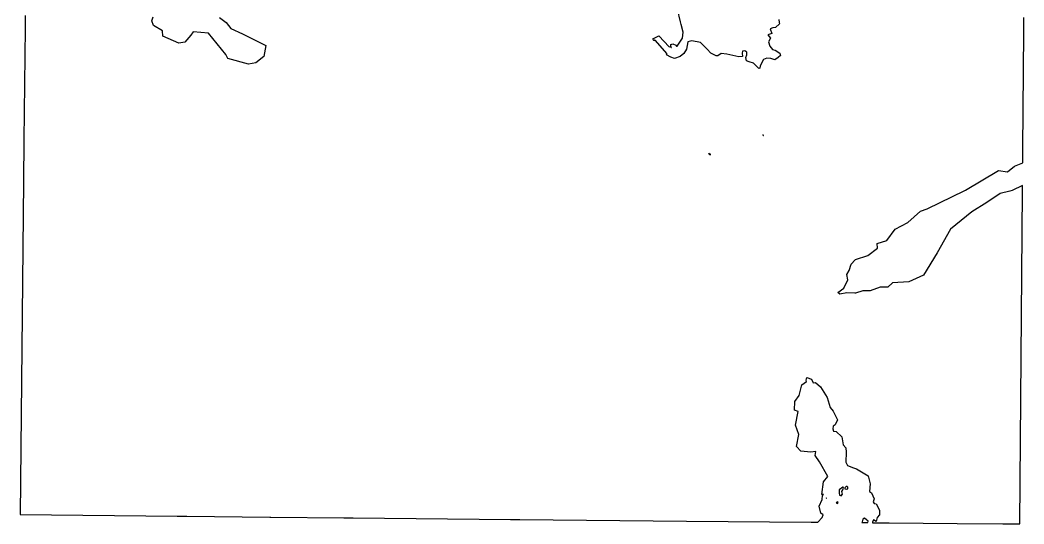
# Model space of a CAD drawing. Extents: x -12748497 to 5449789, y 79630 to 14464147.
# Drawn here: x 3112108 to 3143923, y 295972 to 311959 of the extents above; entities that cross this region are included whole.
import ezdxf

# ---------------------------------------------------------------- set-up
doc = ezdxf.new("R2010")
doc.units = 21
doc.layers.add('PLSS_TWP', color=7, linetype='Continuous')

msp = doc.modelspace()

# ---------------------------------------------------------------- linework, layer by layer
at = {"layer": 'PLSS_TWP'}
for points in [[(3112272, 312107), (3112268, 311707), (3112231, 308147), (3112216, 306827), (3112162, 301547), (3112108, 296267), (3117091, 296217), (3117388, 296214), (3120028, 296188), (3120058, 296187), (3122371, 296165), (3122668, 296162), (3127651, 296115), (3127902, 296112), (3127948, 296112), (3133228, 296064), (3137175, 296029), (3137393, 296027), (3137526, 296178), (3137564, 296264), (3137491, 296318), (3137432, 296534), (3137529, 296752), (3137541, 296870), (3137568, 296909), (3137522, 296909), (3137568, 297310), (3137708, 297481), (3137449, 297941), (3137304, 298141), (3137324, 298272), (3137166, 298245), (3136849, 298284), (3136710, 298434), (3136784, 298806), (3136679, 299107), (3136764, 299537), (3136653, 299581), (3136660, 299859), (3136802, 300043), (3136880, 300385), (3137036, 300488), (3137019, 300533), (3137047, 300618), (3137190, 300561), (3137245, 300454), (3137313, 300456), (3137473, 300319), (3137692, 299984), (3137778, 299672), (3137879, 299554), (3138010, 299276), (3137945, 299115), (3137880, 299072), (3137868, 298985), (3137890, 298912), (3137975, 298906), (3138149, 298736), (3138198, 298480), (3138276, 298392), (3138291, 298246), (3138279, 297936), (3138330, 297824), (3138523, 297755), (3138618, 297721), (3138988, 297502), (3139055, 297244), (3139029, 297004), (3139090, 296956), (3139173, 296768), (3139146, 296670), (3139181, 296618), (3139244, 296615), (3139343, 296412), (3139347, 296264), (3139271, 296175), (3139235, 296054), (3139152, 296098), (3139123, 296028), (3139128, 296012), (3139653, 296007), (3141808, 295989), (3143250, 295977), (3143788, 295972), (3143833, 301252), (3143877, 306532), (3143877, 306559), (3143878, 306712), (3143549, 306555), (3143476, 306535), (3143172, 306453), (3142749, 306172), (3142275, 305879), (3141598, 305320), (3141175, 304574), (3140735, 303870), (3140278, 303658), (3139755, 303621), (3139607, 303486), (3139364, 303484), (3139045, 303367), (3138813, 303366), (3138586, 303292), (3138569, 303293), (3138309, 303302), (3138090, 303262), (3138029, 303311), (3138219, 303453), (3138338, 303722), (3138312, 303883), (3138381, 304009), (3138444, 304214), (3138578, 304352), (3138586, 304360), (3138980, 304490), (3139279, 304717), (3139274, 304868), (3139576, 304968), (3139839, 305325), (3140244, 305534), (3140644, 305897), (3140853, 305967), (3142048, 306548), (3142071, 306559), (3143115, 307183), (3143402, 307139), (3143623, 307322), (3143884, 307434), (3143888, 307858), (3143919, 311574), (3143921, 311812), (3143923, 312037)], [(3112272, 312107), (3112268, 311707), (3112231, 308147), (3112216, 306827), (3112162, 301547), (3112108, 296267), (3117091, 296217), (3117388, 296214), (3120028, 296188), (3120058, 296187), (3122371, 296165), (3122668, 296162), (3127651, 296115), (3127902, 296112), (3127948, 296112), (3133228, 296064), (3137175, 296029), (3137393, 296027), (3137526, 296178), (3137564, 296264), (3137491, 296318), (3137432, 296534), (3137529, 296752), (3137541, 296870), (3137568, 296909), (3137522, 296909), (3137568, 297310), (3137708, 297481), (3137449, 297941), (3137304, 298141), (3137324, 298272), (3137166, 298245), (3136849, 298284), (3136710, 298434), (3136784, 298806), (3136679, 299107), (3136764, 299537), (3136653, 299581), (3136660, 299859), (3136802, 300043), (3136880, 300385), (3137036, 300488), (3137019, 300533), (3137047, 300618), (3137190, 300561), (3137245, 300454), (3137313, 300456), (3137473, 300319), (3137692, 299984), (3137778, 299672), (3137879, 299554), (3138010, 299276), (3137945, 299115), (3137880, 299072), (3137868, 298985), (3137890, 298912), (3137975, 298906), (3138149, 298736), (3138198, 298480), (3138276, 298392), (3138291, 298246), (3138279, 297936), (3138330, 297824), (3138523, 297755), (3138618, 297721), (3138988, 297502), (3139055, 297244), (3139029, 297004), (3139090, 296956), (3139173, 296768), (3139146, 296670), (3139181, 296618), (3139244, 296615), (3139343, 296412), (3139347, 296264), (3139271, 296175), (3139235, 296054), (3139152, 296098), (3139123, 296028), (3139128, 296012), (3139653, 296007), (3141808, 295989), (3143250, 295977), (3143788, 295972), (3143833, 301252), (3143877, 306532), (3143877, 306559), (3143878, 306712), (3143549, 306555), (3143476, 306535), (3143172, 306453), (3142749, 306172), (3142275, 305879), (3141598, 305320), (3141175, 304574), (3140735, 303870), (3140278, 303658), (3139755, 303621), (3139607, 303486), (3139364, 303484), (3139045, 303367), (3138813, 303366), (3138586, 303292), (3138569, 303293), (3138309, 303302), (3138090, 303262), (3138029, 303311), (3138219, 303453), (3138338, 303722), (3138312, 303883), (3138381, 304009), (3138444, 304214), (3138578, 304352), (3138586, 304360), (3138980, 304490), (3139279, 304717), (3139274, 304868), (3139576, 304968), (3139839, 305325), (3140244, 305534), (3140644, 305897), (3140853, 305967), (3142048, 306548), (3142071, 306559), (3143115, 307183), (3143402, 307139), (3143623, 307322), (3143884, 307434), (3143888, 307858), (3143919, 311574), (3143921, 311812), (3143923, 312037)], [(3136159, 311979), (3136167, 311879), (3136171, 311835), (3136051, 311723), (3135962, 311717), (3135883, 311680), (3135936, 311528), (3135809, 311488), (3135887, 311385), (3135825, 311269), (3135871, 311132), (3135953, 311029), (3136042, 311004), (3136185, 310910), (3136204, 310832), (3136135, 310767), (3136025, 310699), (3135902, 310735), (3135776, 310753), (3135666, 310703), (3135562, 310502), (3135548, 310430), (3135524, 310423), (3135357, 310592), (3135214, 310634), (3135129, 310669), (3135106, 310772), (3135144, 310858), (3135145, 310944), (3135073, 310982), (3135008, 310976), (3134991, 310914), (3135003, 310808), (3134884, 310792), (3134509, 310880), (3134324, 310896), (3134224, 310821), (3134172, 310825), (3133995, 310912), (3133883, 311040), (3133676, 311243), (3133403, 311304), (3133355, 311290), (3133276, 311267), (3133230, 311038), (3133140, 310902), (3133025, 310798), (3132846, 310739), (3132734, 310783), (3132592, 310857), (3132608, 310877), (3132604, 310902), (3132246, 311316), (3132220, 311319), (3132196, 311295), (3132158, 311363), (3132357, 311462), (3132678, 311108), (3132720, 311117), (3132748, 311089), (3132752, 311090), (3132727, 311131), (3132736, 311181), (3132794, 311201), (3132891, 311158), (3132913, 311130), (3132930, 311134), (3133101, 311381), (3133123, 311573), (3133060, 311816), (3133039, 311907), (3132945, 312310)], [(3136159, 311979), (3136167, 311879), (3136171, 311835), (3136051, 311723), (3135962, 311717), (3135883, 311680), (3135936, 311528), (3135809, 311488), (3135887, 311385), (3135825, 311269), (3135871, 311132), (3135953, 311029), (3136042, 311004), (3136185, 310910), (3136204, 310832), (3136135, 310767), (3136025, 310699), (3135902, 310735), (3135776, 310753), (3135666, 310703), (3135562, 310502), (3135548, 310430), (3135524, 310423), (3135357, 310592), (3135214, 310634), (3135129, 310669), (3135106, 310772), (3135144, 310858), (3135145, 310944), (3135073, 310982), (3135008, 310976), (3134991, 310914), (3135003, 310808), (3134884, 310792), (3134509, 310880), (3134324, 310896), (3134224, 310821), (3134172, 310825), (3133995, 310912), (3133883, 311040), (3133676, 311243), (3133403, 311304), (3133355, 311290), (3133276, 311267), (3133230, 311038), (3133140, 310902), (3133025, 310798), (3132846, 310739), (3132734, 310783), (3132592, 310857), (3132608, 310877), (3132604, 310902), (3132246, 311316), (3132220, 311319), (3132196, 311295), (3132158, 311363), (3132357, 311462), (3132678, 311108), (3132720, 311117), (3132748, 311089), (3132752, 311090), (3132727, 311131), (3132736, 311181), (3132794, 311201), (3132891, 311158), (3132913, 311130), (3132930, 311134), (3133101, 311381), (3133123, 311573), (3133060, 311816), (3133039, 311907), (3132945, 312310)], [(3118431, 312045), (3118635, 311878), (3118791, 311692), (3119152, 311524), (3119901, 311156), (3119836, 310800), (3119581, 310597), (3119342, 310558), (3118693, 310735), (3118624, 310864), (3118082, 311539), (3117597, 311584), (3117516, 311485), (3117328, 311258), (3117136, 311225), (3116632, 311448), (3116620, 311613), (3116341, 311786), (3116280, 311930), (3116331, 312066)], [(3118431, 312045), (3118635, 311878), (3118791, 311692), (3119152, 311524), (3119901, 311156), (3119836, 310800), (3119581, 310597), (3119342, 310558), (3118693, 310735), (3118624, 310864), (3118082, 311539), (3117597, 311584), (3117516, 311485), (3117328, 311258), (3117136, 311225), (3116632, 311448), (3116620, 311613), (3116341, 311786), (3116280, 311930), (3116331, 312066)], [(3135669, 308297), (3135666, 308310), (3135648, 308313), (3135657, 308293), (3135669, 308297)], [(3135669, 308297), (3135666, 308310), (3135648, 308313), (3135657, 308293), (3135669, 308297)], [(3133990, 307703), (3133951, 307717), (3133938, 307734), (3133935, 307720), (3133954, 307699), (3133985, 307687), (3133990, 307703)], [(3133990, 307703), (3133951, 307717), (3133938, 307734), (3133935, 307720), (3133954, 307699), (3133985, 307687), (3133990, 307703)], [(3138337, 297086), (3138342, 297140), (3138316, 297162), (3138291, 297162), (3138245, 297120), (3138242, 297084), (3138294, 297071), (3138337, 297086)], [(3138337, 297086), (3138342, 297140), (3138316, 297162), (3138291, 297162), (3138245, 297120), (3138242, 297084), (3138294, 297071), (3138337, 297086)], [(3138168, 296913), (3138162, 296964), (3138155, 296997), (3138182, 297051), (3138203, 297112), (3138192, 297140), (3138186, 297139), (3138146, 297104), (3138106, 297089), (3138071, 297058), (3138069, 297013), (3138070, 296955), (3138076, 296889), (3138134, 296868), (3138168, 296913)], [(3138168, 296913), (3138162, 296964), (3138155, 296997), (3138182, 297051), (3138203, 297112), (3138192, 297140), (3138186, 297139), (3138146, 297104), (3138106, 297089), (3138071, 297058), (3138069, 297013), (3138070, 296955), (3138076, 296889), (3138134, 296868), (3138168, 296913)], [(3137670, 296791), (3137657, 296801), (3137653, 296787), (3137670, 296791)], [(3137670, 296791), (3137657, 296801), (3137653, 296787), (3137670, 296791)], [(3138035, 296650), (3138009, 296669), (3137972, 296641), (3138017, 296620), (3138035, 296650)], [(3138035, 296650), (3138009, 296669), (3137972, 296641), (3138017, 296620), (3138035, 296650)], [(3138971, 296013), (3138989, 296064), (3138931, 296105), (3138866, 296153), (3138814, 296123), (3138796, 296038), (3138786, 296015), (3138971, 296013)], [(3138971, 296013), (3138989, 296064), (3138931, 296105), (3138866, 296153), (3138814, 296123), (3138796, 296038), (3138786, 296015), (3138971, 296013)]]:
    msp.add_lwpolyline(points, dxfattribs=at)

doc.saveas('drawing.dxf')
